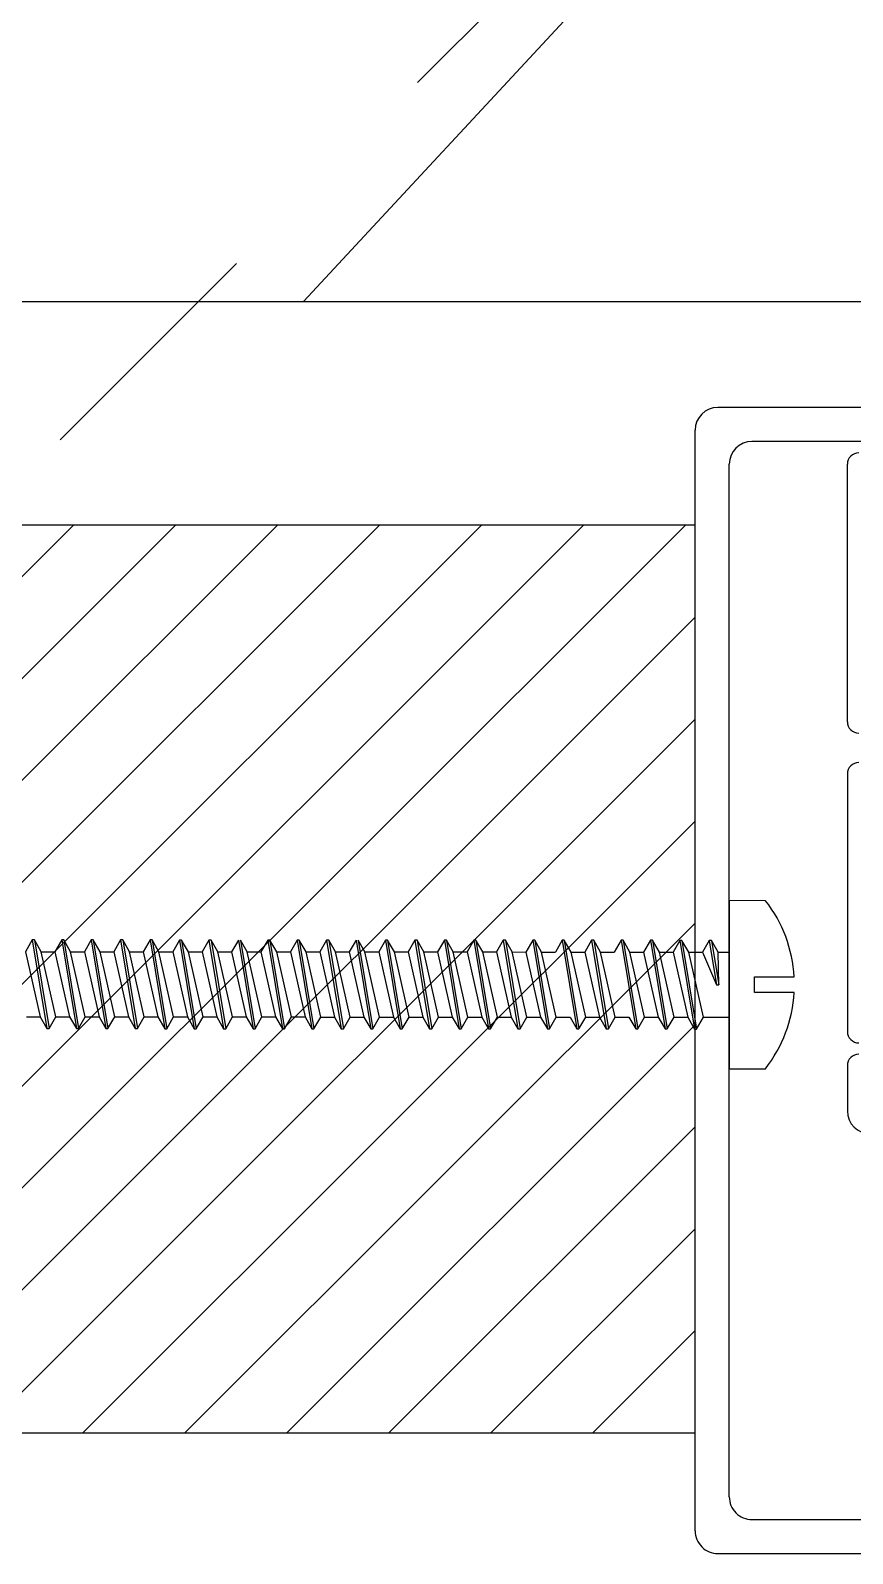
# Model space of a CAD drawing. Extents: x 343299501 to 344531018, y 671200678 to 672446893.
# Drawn here: x 344107640.9 to 344107677.1, y 671970489.5 to 671970556.6 of the extents above; entities that cross this region are included whole.
import ezdxf

# ---------------------------------------------------------------- set-up
doc = ezdxf.new("R2010")
doc.units = 0
doc.header["$LTSCALE"] = 10
doc.header["$MEASUREMENT"] = 0
doc.layers.add('con', color=2, linetype='Continuous')
doc.layers.add('灯具', color=7, linetype='Continuous')

# ---------------------------------------------------------------- blocks, each defined once
blk = doc.blocks.new('线条灯')
at = {"layer": '灯具', "color": 3, "linetype": 'Continuous', "lineweight": -3, "ltscale": 20}
for p, q in [((16.65000003638852, 49.49999999403371), (1.000000025655027, 49.49999999979627)), ((0, 0), (2.529122866690159e-08, 48.50000000032014)), ((16.65000003566092, 47.99999998757266), (2.500000024956535, 47.9999999938882)), ((1.500000000771252, 1.500000001688022), (1.500000024505425, 46.99999999441206)), ((2.500000000494765, 0.5000000011641532), (23.30003004283935, 0.499999995197868)), ((0.999999999825377, -1.000000000523869), (40.95006004342576, -1.000000007305061))]:
    blk.add_line(p, q, dxfattribs=at)
at = {"layer": '灯具', "linetype": 'Continuous', "lineweight": -3, "ltscale": 20}
for p, q in [((6.700000072931289, 35.64998329611262), (6.700000032258686, 46.9999999498832)), ((6.70000007757335, 33.35001669081976), (6.700000082855695, 22.00000003704918))]:
    blk.add_line(p, q, dxfattribs=at)
at = {"layer": '灯具', "color": 4, "linetype": 'Continuous', "lineweight": -3, "ltscale": 20}
blk.add_line((6.70000008433999, 20.50000002695015), (6.70000008433999, 18.50000000820728), dxfattribs=at)
at = {"layer": '灯具', "color": 3, "linetype": 'Continuous', "lineweight": -3, "ltscale": 20}
for centre, start, end in [((1.000000025291229, 48.49999999979627), 89.99999997915592, 179.9999999699845), ((2.500000024505425, 46.9999999938882), 89.99999997415334, 179.9999999699845), ((2.500000000771252, 1.500000001164153), 179.9999999699845, 269.9999999833247), ((1, -5.238689482212067e-10), 179.9999999699845, 269.9999999899948)]:
    blk.add_arc(centre, 1, start, end, dxfattribs=at)
at = {"layer": '灯具', "linetype": 'Continuous', "lineweight": -3, "ltscale": 20}
for centre, start, end in [((7.200000032258686, 46.99999995189137), 90.00000018259415, 180.0000002001032), ((7.20000007264025, 35.64999998791609), 180.0000001834279, 270.00000023262), ((7.200000077296863, 33.35000000105356), 89.99999999916623, 180.0000000483583), ((7.200000082855695, 22.00000003704918), 180.000000031683, 270.000000049192)]:
    blk.add_arc(centre, 0.4999999999999998, start, end, dxfattribs=at)
at = {"layer": '灯具', "color": 4, "linetype": 'Continuous', "lineweight": -3, "ltscale": 20}
for centre, radius, start, end in [((7.20000008433999, 20.50000002695015), 0.5, 89.99999979072541, 180), ((7.70000008433999, 18.50000000820728), 1, 180, 269.9999999766546)]:
    blk.add_arc(centre, radius, start, end, dxfattribs=at)
blk = doc.blocks.new('ld1')
for p, q in [((0.002353958690946456, 3.703202611866232), (-0.002353958690946456, -3.703202611866345)), ((1.597948593593173, 3.702188364402332), (0.002353958690946456, 3.703202611866232)), ((-30.68904993204706, 1.972947810438427), (-30.98870578973219, 1.454689712984305)), ((-30.98870578973219, 1.454689712984305), (-30.34246965062994, -1.415704254024718)), ((-30.59646986673761, 1.972888961471199), (-30.68904993204706, 1.972947810438427)), ((-30.68904993204706, 1.972947810438427), (-30.04347290137957, -1.934342887910248)), ((-30.29747311748361, 1.454250327585669), (-30.59646986673761, 1.972888961471199)), ((-30.59646986673761, 1.972888961471199), (-29.95089283607012, -1.934401736877589)), ((-29.65123697838135, -1.416143639423467), (-30.29747311748361, 1.454250327585669)), ((-30.29747311748361, 1.454250327585669), (-29.69258487555999, 1.453865827442542)), ((-29.39292901791487, 1.972123924896664), (-29.69258487560001, 1.453865827442542)), ((-29.30034895260542, 1.972065075929436), (-29.39292901791487, 1.972123924896664)), ((-29.39292901791487, 1.972123924896664), (-28.74735198724738, -1.935166773452124)), ((-29.00135220335142, 1.453426442043792), (-29.30034895260542, 1.972065075929436)), ((-29.30034895260542, 1.972065075929436), (-28.65477192197432, -1.935225622419352)), ((-28.35511606428918, -1.41696752496523), (-29.00135220335142, 1.453426442043792)), ((-29.00135220335142, 1.453426442043792), (-28.39646396146418, 1.453041941900779)), ((-28.09680810377904, 1.971300039354901), (-28.39646396146418, 1.453041941900779)), ((-28.39646396146418, 1.453041941900779), (-27.75022782236192, -1.417352025108244)), ((-28.00422803846959, 1.971241190387673), (-28.09680810377904, 1.971300039354901)), ((-28.09680810377904, 1.971300039354901), (-27.45123107311156, -1.935990658993774)), ((-27.70523128921559, 1.452602556502143), (-28.00422803846959, 1.971241190387673)), ((-28.00422803846959, 1.971241190387673), (-27.35865100780211, -1.936049507961116)), ((-27.05899515011333, -1.417791410506993), (-27.70523128921559, 1.452602556502143)), ((-27.70523128921559, 1.452602556502143), (-27.10034304729197, 1.452218056359015)), ((-26.80068718964685, 1.970476153813138), (-27.10034304733199, 1.452218056359015)), ((-26.7081071243374, 1.97041730484591), (-26.80068718964685, 1.970476153813138)), ((-26.80068718964685, 1.970476153813138), (-26.15511015897937, -1.93681454453565)), ((-26.4091103750834, 1.451778670960266), (-26.7081071243374, 1.97041730484591)), ((-26.7081071243374, 1.97041730484591), (-26.0625300937063, -1.936873393502879)), ((-25.76287423602116, -1.418615296048756), (-26.4091103750834, 1.451778670960266)), ((-26.40911037512342, 1.45177867096038), (-25.8042221331998, 1.451394170817252)), ((-25.50456627555468, 1.969652268271375), (-25.80422213323982, 1.451394170817252)), ((-25.41198621024523, 1.969593419304147), (-25.50456627555468, 1.969652268271375)), ((-25.50456627555468, 1.969652268271375), (-24.8589892448872, -1.937638430077413)), ((-25.11298946099123, 1.450954785418503), (-25.41198621024523, 1.969593419304147)), ((-25.41198621024523, 1.969593419304147), (-24.76640917961413, -1.937697279044642)), ((-24.46675332192899, -1.419439181590519), (-25.11298946099123, 1.450954785418503)), ((-25.11298946099123, 1.450954785418503), (-24.50810121910399, 1.450570285275489)), ((-24.20844536141885, 1.968828382729612), (-24.50810121910399, 1.450570285275489)), ((-24.50810121910399, 1.450570285275489), (-23.86186508000173, -1.419823681733533)), ((-24.1158652961094, 1.968769533762384), (-24.20844536141885, 1.968828382729612)), ((-24.20844536141885, 1.968828382729612), (-23.56286833075137, -1.938462315619063)), ((-23.8168685468554, 1.450130899876854), (-24.1158652961094, 1.968769533762384)), ((-24.1158652961094, 1.968769533762384), (-23.47028826544192, -1.938521164586405)), ((-23.17063240775315, -1.420263067132282), (-23.8168685468554, 1.450130899876854)), ((-23.8168685468554, 1.450130899876854), (-23.21198030493179, 1.449746399733726)), ((-22.91232444728666, 1.968004497187849), (-23.2119803049718, 1.449746399733726)), ((-22.81974438197722, 1.967945648220621), (-22.91232444728666, 1.968004497187849)), ((-22.91232444728666, 1.968004497187849), (-22.26674741661918, -1.93928620116094)), ((-22.52074763272321, 1.449307014334977), (-22.81974438197722, 1.967945648220621)), ((-22.81974438197722, 1.967945648220621), (-22.17416735134611, -1.939345050128168)), ((-21.87451149366098, -1.421086952674045), (-22.52074763272321, 1.449307014334977)), ((-22.52074763276323, 1.449307014335091), (-21.91585939083961, 1.448922514191963)), ((-21.61620353319449, 1.967180611646086), (-21.91585939087963, 1.448922514191963)), ((-21.61620353319449, 1.967180611646086), (-20.97062650252701, -1.940110086702703)), ((-21.22462671863104, 1.448483128793214), (-21.52362346788505, 1.967121762678858)), ((-21.52362346788505, 1.967121762678858), (-20.87804643725394, -1.940168935669931)), ((-20.5783905795688, -1.421910838215808), (-21.22462671863104, 1.448483128793214)), ((-21.22462671867106, 1.448483128793328), (-20.61973847674744, 1.4480986286502)), ((-20.32008261910232, 1.966356726104323), (-20.61973847678746, 1.4480986286502)), ((-20.22750255379287, 1.966297877137094), (-20.32008261910232, 1.966356726104323)), ((-20.32008261910232, 1.966356726104323), (-19.67450558843484, -1.940933972244466)), ((-19.92850580453887, 1.447659243251451), (-20.22750255379287, 1.966297877137094)), ((-20.22750255379287, 1.966297877137094), (-19.58192552316177, -1.940992821211694)), ((-19.28226966547663, -1.422734723757571), (-19.92850580453887, 1.447659243251451)), ((-19.92850580453887, 1.447659243251451), (-19.32361756265163, 1.447274743108437)), ((-19.0239617049665, 1.96553284056256), (-19.32361756265163, 1.447274743108437)), ((-19.32361756265163, 1.447274743108437), (-18.67738142354938, -1.423119223900585)), ((-18.93138163965705, 1.965473991595331), (-19.0239617049665, 1.96553284056256)), ((-19.0239617049665, 1.96553284056256), (-18.37838467429901, -1.941757857786115)), ((-18.63238489040305, 1.446835357709801), (-18.93138163965705, 1.965473991595331)), ((-18.93138163965705, 1.965473991595331), (-18.28580460898957, -1.941816706753457)), ((-17.98614875130079, -1.423558609299334), (-18.63238489040305, 1.446835357709801)), ((-18.63238489040305, 1.446835357709801), (-18.02749664847943, 1.446450857566674)), ((-17.72784079083431, 1.964708955020797), (-18.02749664851945, 1.446450857566674)), ((-17.63526072552486, 1.964650106053568), (-17.72784079083431, 1.964708955020797)), ((-17.72784079083431, 1.964708955020797), (-17.08226376016682, -1.942581743327992)), ((-17.33626397627086, 1.446011472167925), (-17.63526072552486, 1.964650106053568)), ((-17.63526072552486, 1.964650106053568), (-16.98968369489376, -1.94264059229522)), ((-16.69002783720862, -1.424382494841097), (-17.33626397627086, 1.446011472167925)), ((-17.33626397631087, 1.446011472168038), (-16.73137573438726, 1.445626972024911)), ((-16.43171987674214, 1.963885069479034), (-16.73137573442727, 1.445626972024911)), ((-16.43171987674214, 1.963885069479034), (-15.78614284607465, -1.943405628869755)), ((-16.04014306217869, 1.445187586626162), (-16.33913981143269, 1.963826220511805)), ((-16.33913981143269, 1.963826220511805), (-15.69356278080159, -1.943464477836983)), ((-15.39390692311645, -1.425206380382861), (-16.04014306217869, 1.445187586626162)), ((-16.0401430622187, 1.445187586626275), (-15.43525482029509, 1.444803086483148)), ((-15.13559896264996, 1.96306118393727), (-15.4352548203351, 1.444803086483148)), ((-15.04301889734052, 1.963002334970042), (-15.13559896264996, 1.96306118393727)), ((-15.13559896264996, 1.96306118393727), (-14.49002193198248, -1.944229514411518)), ((-14.74402214808651, 1.444363701084399), (-15.04301889734052, 1.963002334970042)), ((-15.04301889734052, 1.963002334970042), (-14.39744186670941, -1.944288363378746)), ((-14.09778600902428, -1.426030265924624), (-14.74402214808651, 1.444363701084399)), ((-14.74402214808651, 1.444363701084399), (-14.13913390619928, 1.443979200941385)), ((-13.83947804851414, 1.962237298395507), (-14.13913390619928, 1.443979200941385)), ((-14.13913390619928, 1.443979200941385), (-13.49289776709702, -1.426414766067637)), ((-13.74689798320469, 1.962178449428279), (-13.83947804851414, 1.962237298395507)), ((-13.83947804851414, 1.962237298395507), (-13.19390101784666, -1.945053399953167)), ((-13.44790123395069, 1.443539815542749), (-13.74689798320469, 1.962178449428279)), ((-13.74689798320469, 1.962178449428279), (-13.10132095253721, -1.945112248920509)), ((-12.80166509484843, -1.426854151466387), (-13.44790123395069, 1.443539815542749)), ((-13.44790123395069, 1.443539815542749), (-12.84301299202707, 1.443155315399622)), ((-12.54335713438195, 1.961413412853744), (-12.84301299206709, 1.443155315399622)), ((-12.4507770690725, 1.961354563886516), (-12.54335713438195, 1.961413412853744)), ((-12.54335713438195, 1.961413412853744), (-11.89778010371447, -1.945877285495044)), ((-12.1517803198185, 1.442715930000873), (-12.4507770690725, 1.961354563886516)), ((-12.4507770690725, 1.961354563886516), (-11.8052000384414, -1.945936134462272)), ((-12.1517803198185, 1.442715930000873), (-11.54689207793126, 1.442331429857859)), ((-11.50554418075626, -1.42767803700815), (-12.1517803198185, 1.442715930000873)), ((-11.24723622024612, 1.960589527311981), (-11.54689207793126, 1.442331429857859)), ((-11.54689207793126, 1.442331429857859), (-10.900655938829, -1.428062537151163)), ((-11.15465615493667, 1.960530678344753), (-11.24723622024612, 1.960589527311981)), ((-11.24723622024612, 1.960589527311981), (-10.60165918957864, -1.946701171036693)), ((-10.85565940568267, 1.441892044459223), (-11.15465615493667, 1.960530678344753)), ((-11.15465615493667, 1.960530678344753), (-10.50907912426919, -1.946760020004035)), ((-10.20942326658042, -1.428501922549913), (-10.85565940568267, 1.441892044459223)), ((-10.85565940568267, 1.441892044459223), (-10.25077116375905, 1.441507544316096)), ((-9.951115306113934, 1.959765641770218), (-10.25077116379907, 1.441507544316096)), ((-9.858535240804486, 1.95970679280299), (-9.951115306113934, 1.959765641770218)), ((-9.951115306113934, 1.959765641770218), (-9.305538275446452, -1.94752505657857)), ((-9.559538491550484, 1.441068158917346), (-9.858535240804486, 1.95970679280299)), ((-9.858535240804486, 1.95970679280299), (-9.212958210173383, -1.947583905545798)), ((-8.913302352488245, -1.429325808091676), (-9.559538491550484, 1.441068158917346)), ((-9.559538491550484, 1.441068158917346), (-8.954650249663246, 1.440683658774333)), ((-8.654994391978107, 1.958941756228455), (-8.954650249663246, 1.440683658774333)), ((-8.954650249663246, 1.440683658774333), (-8.308414110560989, -1.429710308234689)), ((-8.562414326668659, 1.958882907261227), (-8.654994391978107, 1.958941756228455)), ((-8.654994391978107, 1.958941756228455), (-8.009417361310625, -1.948348942120219)), ((-8.263417577414657, 1.440244273375697), (-8.562414326668659, 1.958882907261227)), ((-8.562414326668659, 1.958882907261227), (-7.916837296001177, -1.948407791087561)), ((-8.263417577414657, 1.440244273375697), (-7.658529335491039, 1.43985977323257)), ((-7.6171814383124, -1.430149693633439), (-8.263417577414657, 1.440244273375697)), ((-7.358873477845918, 1.958117870686692), (-7.658529335531057, 1.43985977323257)), ((-7.26629341253647, 1.958059021719464), (-7.358873477845918, 1.958117870686692)), ((-7.358873477845918, 1.958117870686692), (-6.713296447178436, -1.949172827662096)), ((-6.967296663282468, 1.43942038783382), (-7.26629341253647, 1.958059021719464)), ((-7.26629341253647, 1.958059021719464), (-6.620716381905368, -1.949231676629324)), ((-6.321060524220229, -1.430973579175202), (-6.967296663282468, 1.43942038783382)), ((-6.967296663282468, 1.43942038783382), (-6.36240842139523, 1.439035887690807)), ((-6.062752563710092, 1.957293985144929), (-6.36240842139523, 1.439035887690807)), ((-6.36240842139523, 1.439035887690807), (-5.716172282292973, -1.431358079318215)), ((-5.970172498400643, 1.957235136177701), (-6.062752563710092, 1.957293985144929)), ((-6.062752563710092, 1.957293985144929), (-5.417175533042609, -1.949996713203745)), ((-5.671175749146641, 1.438596502292171), (-5.970172498400643, 1.957235136177701)), ((-5.970172498400643, 1.957235136177701), (-5.324595467733161, -1.950055562171087)), ((-5.024939610044385, -1.431797464716965), (-5.671175749146641, 1.438596502292171)), ((-5.671175749146641, 1.438596502292171), (-5.066287507223024, 1.438212002149044)), ((-4.766631649577903, 1.956470099603166), (-5.066287507263041, 1.438212002149044)), ((-4.674051584268454, 1.956411250635938), (-4.766631649577903, 1.956470099603166)), ((-4.766631649577903, 1.956470099603166), (-4.121054618910421, -1.950820598745622)), ((-4.375054835014453, 1.437772616750294), (-4.674051584268454, 1.956411250635938)), ((-4.674051584268454, 1.956411250635938), (-4.028474553637352, -1.95087944771285)), ((-3.728818695952214, -1.432621350258728), (-4.375054835014453, 1.437772616750294)), ((-4.375054835014453, 1.437772616750294), (-3.770166593127215, 1.437388116607281)), ((-3.470510735442076, 1.955646214061403), (-3.770166593127215, 1.437388116607281)), ((-3.770166593127215, 1.437388116607281), (-3.123930454024958, -1.433005850401742)), ((-3.377930670132628, 1.955587365094175), (-3.470510735442076, 1.955646214061403)), ((-3.470510735442076, 1.955646214061403), (-2.824933704774594, -1.951644484287272)), ((-3.078933920878626, 1.436948731208645), (-3.377930670132628, 1.955587365094175)), ((-3.377930670132628, 1.955587365094175), (-2.732353639465146, -1.951703333254613)), ((-2.432697781776369, -1.433445235800491), (-3.078933920878626, 1.436948731208645)), ((-3.078933920878626, 1.436948731208645), (-2.474045678955008, 1.436564231065518)), ((-2.174389821266232, 1.95482232851964), (-2.474045678955008, 1.436564231065518)), ((-2.474045678955008, 1.436564231065518), (-1.827809539892769, -1.433829735943505)), ((-2.081809755996801, 1.954763479552412), (-2.174389821266232, 1.95482232851964)), ((-2.174389821266232, 1.95482232851964), (-1.528812790638767, -1.952468369829035)), ((-1.782813006706419, 1.436124845666882), (-2.081809755996801, 1.954763479552412)), ((-2.081809755996801, 1.954763479552412), (-1.436232725329319, -1.952527218796263)), ((-1.136576867640542, -1.43426912134214), (-1.782813006706419, 1.436124845666882)), ((-1.782813006706419, 1.436124845666882), (-1.177924764819181, 1.435740345523868)), ((-0.8782689071304048, 1.953998442977991), (-1.177924764819181, 1.435740345523868)), ((-1.177924764819181, 1.435740345523868), (-0.5554803917766549, 0.0003530938424773922)), ((-0.7856888418209564, 1.953939594010649), (-0.8782689071304048, 1.953998442977991)), ((-0.8782689071304048, 1.953998442977991), (-0.5554803917766549, 0.0003530938424773922)), ((-0.4866920925705926, 1.435300960125119), (-0.7856888418209564, 1.953939594010649)), ((-0.7856888418209564, 1.953939594010649), (-0.4629003265072242, 0.0002942448752492055)), ((-0.4629003265072242, 0.0002942448752492055), (-0.4866920925705926, 1.435300960125119)), ((-0.4866920925705926, 1.435300960125119), (0.0009121589937421959, 1.434991012119099)), ((1.110743042376271, -0.3432524292244352), (1.111178524733987, 0.3418400540099356)), ((1.111178524733987, 0.3418400540099356), (2.860442461907951, 0.3407281259090951)), ((-0.5553403388694278, -0.0004945625761365591), (-0.4627602735599794, -0.0005534115433647457)), ((2.860006979550235, -0.3443643573252757), (1.110743042376271, -0.3432524292244352)), ((-30.94735789255719, -1.415319753881704), (-30.34246965062994, -1.415704254024718)), ((-30.34246965062994, -1.415704254024718), (-30.04347290137957, -1.934342887910248)), ((-30.04347290137957, -1.934342887910248), (-29.95089283607012, -1.934401736877589)), ((-29.95089283607012, -1.934401736877589), (-29.65123697838135, -1.416143639423467)), ((-29.65123697838135, -1.416143639423467), (-29.04634873649775, -1.416528139566481)), ((-29.04634873649775, -1.416528139566481), (-28.74735198724738, -1.935166773452124)), ((-28.74735198724738, -1.935166773452124), (-28.65477192197432, -1.935225622419352)), ((-28.65477192197432, -1.935225622419352), (-28.35511606428918, -1.41696752496523)), ((-28.35511606428918, -1.41696752496523), (-27.75022782236192, -1.417352025108244)), ((-27.75022782236192, -1.417352025108244), (-27.45123107311156, -1.935990658993774)), ((-27.45123107311156, -1.935990658993774), (-27.35865100780211, -1.936049507961116)), ((-27.35865100780211, -1.936049507961116), (-27.05899515011333, -1.417791410506993)), ((-27.05899515011333, -1.417791410506993), (-26.45410690822973, -1.418175910650007)), ((-26.45410690822973, -1.418175910650007), (-26.15511015897937, -1.93681454453565)), ((-26.15511015897937, -1.93681454453565), (-26.0625300937063, -1.936873393502879)), ((-26.0625300937063, -1.936873393502879), (-25.76287423602116, -1.418615296048756)), ((-25.76287423602116, -1.418615296048756), (-25.15798599413756, -1.41899979619177)), ((-25.15798599413756, -1.41899979619177), (-24.8589892448872, -1.937638430077413)), ((-24.8589892448872, -1.937638430077413), (-24.76640917961413, -1.937697279044642)), ((-24.76640917961413, -1.937697279044642), (-24.46675332192899, -1.419439181590519)), ((-24.46675332192899, -1.419439181590519), (-23.86186508000173, -1.419823681733533)), ((-23.86186508000173, -1.419823681733533), (-23.56286833075137, -1.938462315619063)), ((-23.56286833075137, -1.938462315619063), (-23.47028826544192, -1.938521164586405)), ((-23.47028826544192, -1.938521164586405), (-23.17063240775315, -1.420263067132282)), ((-23.17063240775315, -1.420263067132282), (-22.56574416586955, -1.420647567275296)), ((-22.56574416586955, -1.420647567275296), (-22.26674741661918, -1.93928620116094)), ((-22.26674741661918, -1.93928620116094), (-22.17416735134611, -1.939345050128168)), ((-22.17416735134611, -1.939345050128168), (-21.87451149366098, -1.421086952674045)), ((-21.87451149366098, -1.421086952674045), (-21.26962325177738, -1.421471452817059)), ((-21.26962325177738, -1.421471452817059), (-20.97062650252701, -1.940110086702703)), ((-20.97062650252701, -1.940110086702703), (-20.87804643725394, -1.940168935669931)), ((-20.87804643725394, -1.940168935669931), (-20.5783905795688, -1.421910838215808)), ((-20.5783905795688, -1.421910838215808), (-19.9735023376852, -1.422295338358822)), ((-19.9735023376852, -1.422295338358822), (-19.67450558843484, -1.940933972244466)), ((-19.67450558843484, -1.940933972244466), (-19.58192552316177, -1.940992821211694)), ((-19.58192552316177, -1.940992821211694), (-19.28226966547663, -1.422734723757571)), ((-19.28226966547663, -1.422734723757571), (-18.67738142354938, -1.423119223900585)), ((-18.67738142354938, -1.423119223900585), (-18.37838467429901, -1.941757857786115)), ((-18.37838467429901, -1.941757857786115), (-18.28580460898957, -1.941816706753457)), ((-18.28580460898957, -1.941816706753457), (-17.98614875130079, -1.423558609299334)), ((-17.98614875130079, -1.423558609299334), (-17.38126050941719, -1.423943109442348)), ((-17.38126050941719, -1.423943109442348), (-17.08226376016682, -1.942581743327992)), ((-17.08226376016682, -1.942581743327992), (-16.98968369489376, -1.94264059229522)), ((-16.98968369489376, -1.94264059229522), (-16.69002783720862, -1.424382494841097)), ((-16.69002783720862, -1.424382494841097), (-16.08513959532502, -1.424766994984111)), ((-16.08513959532502, -1.424766994984111), (-15.78614284607465, -1.943405628869755)), ((-15.78614284607465, -1.943405628869755), (-15.69356278080159, -1.943464477836983)), ((-15.69356278080159, -1.943464477836983), (-15.39390692311645, -1.425206380382861)), ((-15.39390692311645, -1.425206380382861), (-14.78901868123285, -1.425590880525874)), ((-14.78901868123285, -1.425590880525874), (-14.49002193198248, -1.944229514411518)), ((-14.49002193198248, -1.944229514411518), (-14.39744186670941, -1.944288363378746)), ((-14.39744186670941, -1.944288363378746), (-14.09778600902428, -1.426030265924624)), ((-14.09778600902428, -1.426030265924624), (-13.49289776709702, -1.426414766067637)), ((-13.49289776709702, -1.426414766067637), (-13.19390101784666, -1.945053399953167)), ((-13.19390101784666, -1.945053399953167), (-13.10132095253721, -1.945112248920509)), ((-13.10132095253721, -1.945112248920509), (-12.80166509484843, -1.426854151466387)), ((-12.80166509484843, -1.426854151466387), (-12.19677685296483, -1.4272386516094)), ((-12.19677685296483, -1.4272386516094), (-11.89778010371447, -1.945877285495044)), ((-11.89778010371447, -1.945877285495044), (-11.8052000384414, -1.945936134462272)), ((-11.8052000384414, -1.945936134462272), (-11.50554418075626, -1.42767803700815)), ((-11.50554418075626, -1.42767803700815), (-10.900655938829, -1.428062537151163)), ((-10.900655938829, -1.428062537151163), (-10.60165918957864, -1.946701171036693)), ((-10.60165918957864, -1.946701171036693), (-10.50907912426919, -1.946760020004035)), ((-10.50907912426919, -1.946760020004035), (-10.20942326658042, -1.428501922549913)), ((-10.20942326658042, -1.428501922549913), (-9.604535024696816, -1.428886422692926)), ((-9.604535024696816, -1.428886422692926), (-9.305538275446452, -1.94752505657857)), ((-9.305538275446452, -1.94752505657857), (-9.212958210173383, -1.947583905545798)), ((-9.212958210173383, -1.947583905545798), (-8.913302352488245, -1.429325808091676)), ((-8.913302352488245, -1.429325808091676), (-8.308414110560989, -1.429710308234689)), ((-8.308414110560989, -1.429710308234689), (-8.009417361310625, -1.948348942120219)), ((-8.009417361310625, -1.948348942120219), (-7.916837296001177, -1.948407791087561)), ((-7.916837296001177, -1.948407791087561), (-7.6171814383124, -1.430149693633439)), ((-7.6171814383124, -1.430149693633439), (-7.0122931964288, -1.430534193776452)), ((-7.0122931964288, -1.430534193776452), (-6.713296447178436, -1.949172827662096)), ((-6.713296447178436, -1.949172827662096), (-6.620716381905368, -1.949231676629324)), ((-6.620716381905368, -1.949231676629324), (-6.321060524220229, -1.430973579175202)), ((-6.321060524220229, -1.430973579175202), (-5.716172282292973, -1.431358079318215)), ((-5.716172282292973, -1.431358079318215), (-5.417175533042609, -1.949996713203745)), ((-5.417175533042609, -1.949996713203745), (-5.324595467733161, -1.950055562171087)), ((-5.324595467733161, -1.950055562171087), (-5.024939610044385, -1.431797464716965)), ((-5.024939610044385, -1.431797464716965), (-4.420051368160784, -1.432181964859979)), ((-4.420051368160784, -1.432181964859979), (-4.121054618910421, -1.950820598745622)), ((-4.121054618910421, -1.950820598745622), (-4.028474553637352, -1.95087944771285)), ((-4.028474553637352, -1.95087944771285), (-3.728818695952214, -1.432621350258728)), ((-3.728818695952214, -1.432621350258728), (-3.123930454024958, -1.433005850401742)), ((-3.123930454024958, -1.433005850401742), (-2.824933704774594, -1.951644484287272)), ((-2.824933704774594, -1.951644484287272), (-2.732353639465146, -1.951703333254613)), ((-2.732353639465146, -1.951703333254613), (-2.432697781776369, -1.433445235800491)), ((-2.432697781776369, -1.433445235800491), (-1.827809539892769, -1.433829735943505)), ((-1.827809539892769, -1.433829735943505), (-1.528812790638767, -1.952468369829035)), ((-1.528812790638767, -1.952468369829035), (-1.436232725329319, -1.952527218796263)), ((-1.436232725329319, -1.952527218796263), (-1.136576867640542, -1.43426912134214)), ((-1.136576867640542, -1.43426912134214), (-0.0009121589937421959, -1.434991012119099)), ((-0.002353958690946456, -3.703202611866345), (1.593240676211281, -3.704216859330245))]:
    blk.add_line(p, q)
for points in [[(-29.69258487555999, 1.453865827442542), (-29.04634873649775, -1.416528139566481)], [(-27.10034304729197, 1.452218056359015), (-26.45410690822973, -1.418175910650007)], [(-25.8042221331998, 1.451394170817252), (-25.15798599413756, -1.41899979619177)], [(-23.21198030493179, 1.449746399733726), (-22.56574416586955, -1.420647567275296)], [(-21.91585939083961, 1.448922514191963), (-21.26962325177738, -1.421471452817059)], [(-20.61973847674744, 1.4480986286502), (-19.9735023376852, -1.422295338358822)], [(-18.02749664847943, 1.446450857566674), (-17.38126050941719, -1.423943109442348)], [(-16.73137573438726, 1.445626972024911), (-16.08513959532502, -1.424766994984111)], [(-15.43525482029509, 1.444803086483148), (-14.78901868123285, -1.425590880525874)], [(-12.84301299202707, 1.443155315399622), (-12.19677685296483, -1.4272386516094)], [(-10.25077116375905, 1.441507544316096), (-9.604535024696816, -1.428886422692926)]]:
    blk.add_lwpolyline(points)
for radius, start, end in [(6.017705460022837, 3.226795615139955, 37.94345210942598), (6.017705460022833, 321.9837072205102, 356.7003637147183)]:
    blk.add_arc((-3.147722220088326, 0.002000864926003487), radius, start, end)

msp = doc.modelspace()

# ---------------------------------------------------------------- hatches: boundary and pattern name
h = msp.add_hatch()
h.set_pattern_fill('天然石材', color=8, scale=10)
h.set_pattern_definition([(45, (725416.0399803519, 202311.7805035114), (-35.35535320146299, 35.355353201463), []), (45, (725433.4272053242, 202293.8293684721), (-35.35535320146299, 35.355353201463), [19.73685, -11.2782])])
h.paths.add_polyline_path([(344107720.1683939, 671970626.1375676), (344107530.989849, 671970626.1375676), (344107530.9898489, 671970544.6748106), (344107720.168394, 671970544.6748108)])
h = msp.add_hatch()
h.set_pattern_fill('ANSI31', color=8, scale=2)
h.set_pattern_definition([(45, (344091287.9880161, 671969603.5952244), (-2.245064030267288, 2.245064030267288), [])])
h.paths.add_polyline_path([(344107640.168394, 671970494.8157299), (344107670.168394, 671970494.8157299), (344107670.168394, 671970534.8157299), (344107640.168394, 671970534.8157299)])

# ---------------------------------------------------------------- linework, layer by layer
at = {"color": 4}
msp.add_lwpolyline([(344107530.989849, 671970544.6748108), (344107720.168394, 671970544.6748108)], dxfattribs=at)
at = {"color": 8}
msp.add_lwpolyline([(344107640.168394, 671970494.8157299), (344107670.168394, 671970494.8157299), (344107670.168394, 671970534.8157299), (344107640.168394, 671970534.8157299)], close=True, dxfattribs=at)

# ---------------------------------------------------------------- block references
msp.add_blockref('ld1', (344107671.6683939, 671970514.567879))
at = {"layer": 'con', "color": 2}
msp.add_blockref('线条灯', (344107670.1683939, 671970490.5037707), dxfattribs=at)

doc.saveas('drawing.dxf')
